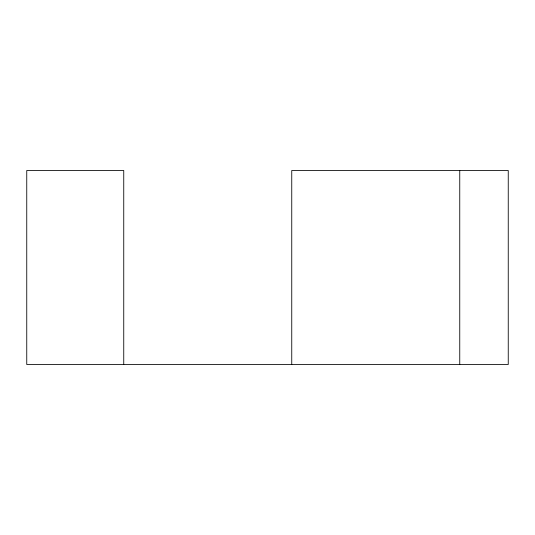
<?xml version="1.0" encoding="UTF-8"?>
<svg xmlns="http://www.w3.org/2000/svg" width="535" height="535" viewBox="0 0 535 535"><rect width="100%" height="100%" fill="white"/><g stroke="black" fill="none" stroke-linecap="round" stroke-linejoin="round"><path stroke-width="0.8" d="M459.752 170.505L459.752 364.495M291.749 364.495L291.749 170.505L508.25 170.505L508.25 364.495L26.75 364.495L26.75 170.505L123.745 170.505L123.745 364.495"/></g></svg>
